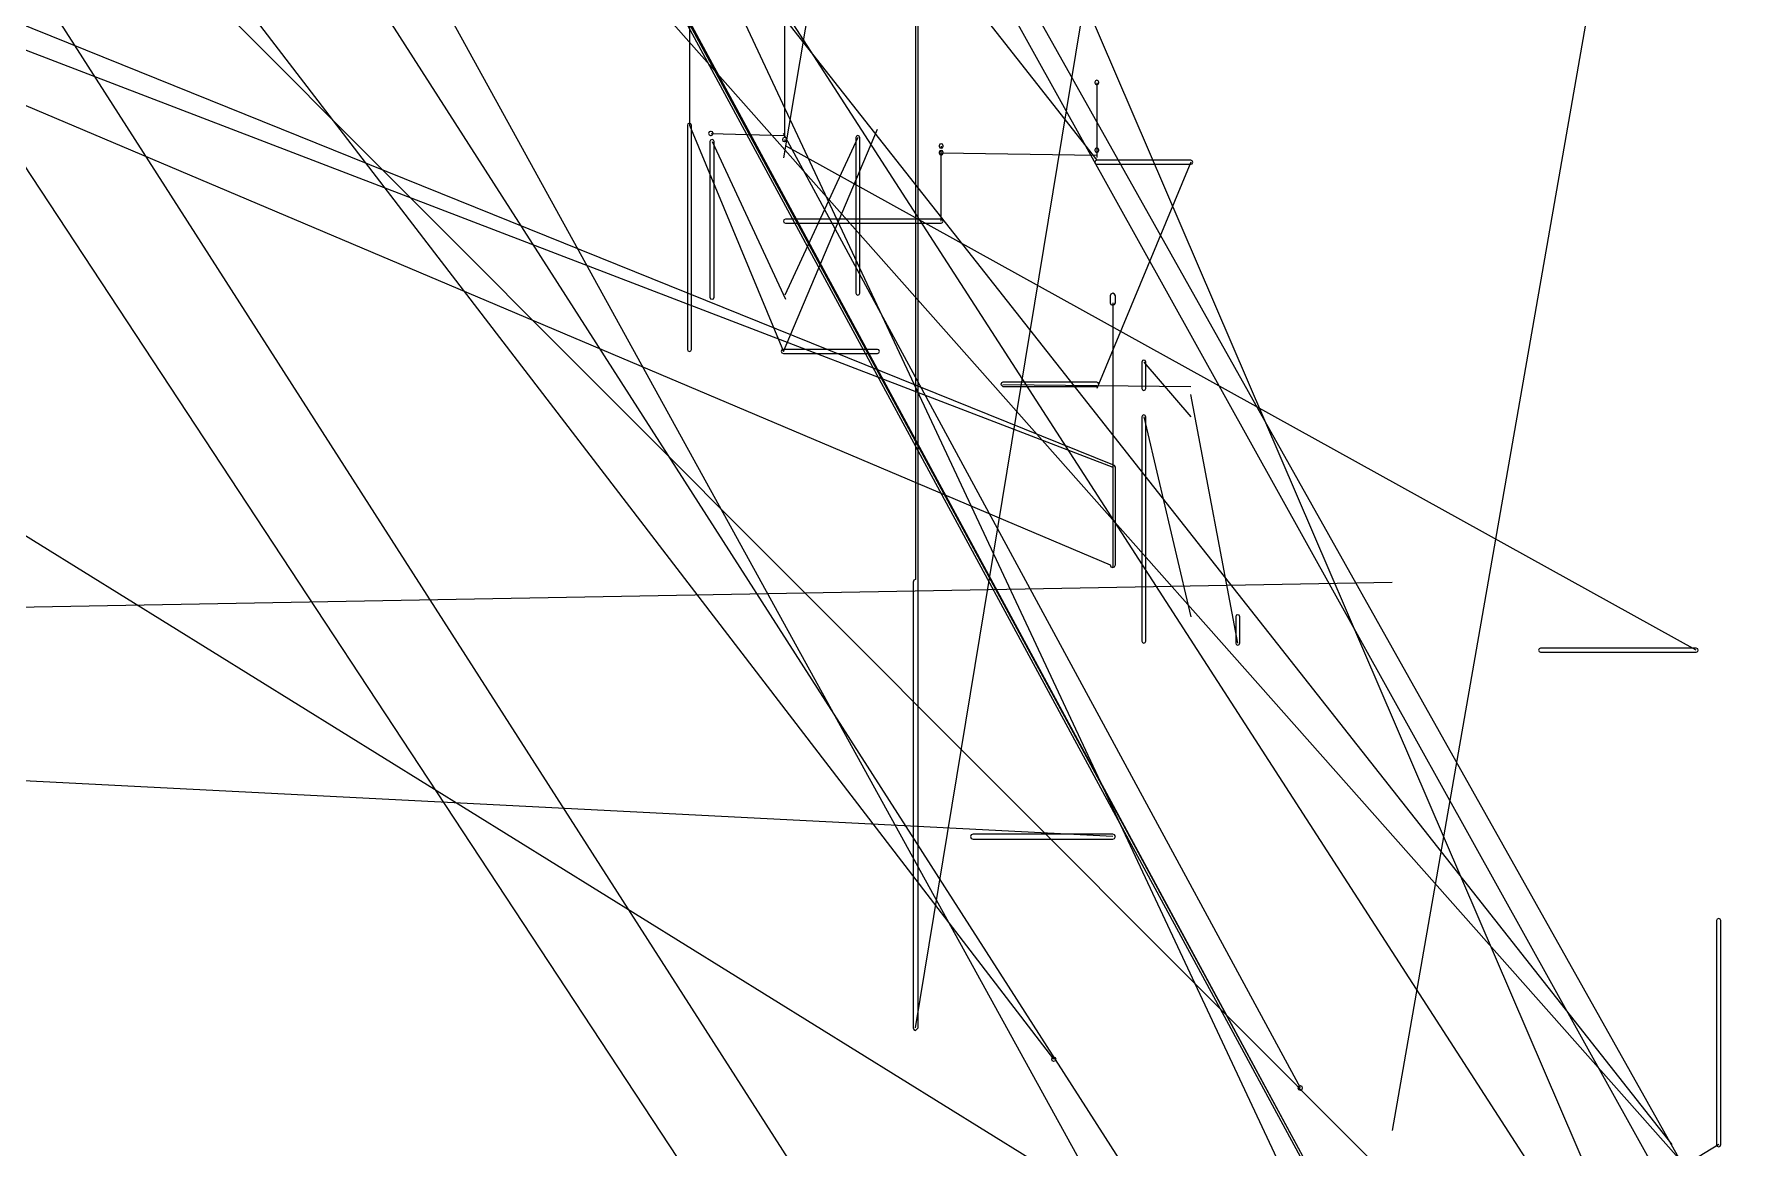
# Model space of a CAD drawing. Extents: x 0 to 334, y -361 to 120.
# Drawn here: x 135.86 to 185.83, y -72.75 to -40.27 of the extents above; entities that cross this region are included whole.
import ezdxf

# ---------------------------------------------------------------- set-up
doc = ezdxf.new("R2010")
doc.units = 0

msp = doc.modelspace()

# ---------------------------------------------------------------- linework, layer by layer
at = {"layer": 'Layer 1'}
for p, q in [((79.31, 84.9092), (292.42, -302.024)), ((301.09, -309.873), (89.04, 81.8172)), ((89.04, 81.6672), (301.09, -310.023)), ((89.24, 81.7422), (300.89, -309.948)), ((96.89, 81.7422), (317.14, -314.473)), ((96.89, 81.7422), (317.14, -310.473)), ((101.579, 77.4792), (246.92, -232.794)), ((75.452423, 70.589328), (319.8, -310.813)), ((81.92, 64.1792), (166.845, -43.9449)), ((100.65, 48.8522), (200.47, -105.785)), ((91.66, 44.0822), (183.61, -72.6649)), ((131.8, 41.4079), (190.42, -95.0149)), ((88.075, 35.0192), (220.02, -113.935)), ((90.61, 24.1992), (300.55, -294.763)), ((16.67, 18.8522), (189.09, -88.0649)), ((99.66, 17.7592), (275.72, -257.134)), ((161.56, 15.3272), (161.56, -56.1799)), ((161.56, -69.2549), (175.46, 15.2522)), ((161.635, -69.2549), (161.635, 15.2522)), ((189.36, 7.4022), (175.46, -72.2549)), ((23.605, 5.1022), (167.235, -55.7549)), ((167.31, -52.8299), (23.68, 5.1772)), ((23.68, 2.2522), (167.31, -52.9049)), ((165.595, -70.1719), (138.155, -34.4149)), ((159.075, -35.7349), (157.705, -43.8749)), ((211.54, -109.8799), (138.275, -36.4649)), ((154.965, -36.3249), (154.965, -42.9249)), ((157.735, -38.6849), (157.735, -43.2849)), ((166.802574, -41.627474), (166.785, -41.6699)), ((166.785, -41.6699), (166.785, -41.6849)), ((166.785, -41.6849), (166.802574, -41.727326)), ((166.845, -41.6099), (166.802574, -41.627474)), ((166.802574, -41.727326), (166.845, -41.7449)), ((166.887426, -41.627474), (166.845, -41.6099)), ((166.845, -41.6099), (166.845, -41.6099)), ((166.845, -41.6849), (166.845, -43.8699)), ((166.845, -41.7449), (166.887426, -41.727326)), ((166.905, -41.6699), (166.887426, -41.627474)), ((166.887426, -41.727326), (166.905, -41.6849)), ((166.905, -41.6849), (166.905, -41.6699)), ((154.922574, -42.882474), (154.905, -42.9249)), ((154.905, -42.9249), (154.905, -49.4649)), ((154.965, -42.8649), (154.922574, -42.882474)), ((155.007426, -42.882474), (154.965, -42.8649)), ((154.965, -42.8649), (154.965, -42.8649)), ((154.965, -42.9249), (157.705, -49.5249)), ((155.025, -42.9249), (155.007426, -42.882474)), ((155.025, -49.4649), (155.025, -42.9249)), ((155.537574, -43.122474), (155.52, -43.1649)), ((155.52, -43.1649), (155.537574, -43.207326)), ((155.58, -43.1049), (155.537574, -43.122474)), ((155.537574, -43.207326), (155.58, -43.2249)), ((155.582574, -43.362474), (155.565, -43.4049)), ((155.565, -43.4049), (155.565, -47.9449)), ((155.595, -43.1049), (155.58, -43.1049)), ((155.58, -43.2249), (155.595, -43.2249)), ((155.625, -43.3449), (155.582574, -43.362474)), ((155.637426, -43.122474), (155.595, -43.1049)), ((155.595, -43.1649), (157.72, -43.2249)), ((155.595, -43.2249), (155.637426, -43.207326)), ((155.667426, -43.362474), (155.625, -43.3449)), ((155.625, -43.3449), (155.625, -43.3449)), ((155.625, -43.4049), (157.765, -48.0049)), ((155.655, -43.1649), (155.637426, -43.122474)), ((155.637426, -43.207326), (155.655, -43.1649)), ((155.685, -43.4049), (155.667426, -43.362474)), ((155.685, -47.9449), (155.685, -43.4049)), ((157.692574, -43.302474), (157.675, -43.3449)), ((157.675, -43.3449), (157.692574, -43.387326)), ((157.735, -43.2849), (157.692574, -43.302474)), ((157.692574, -43.387326), (157.735, -43.4049)), ((157.705, -49.5249), (160.445, -43.0449)), ((172.7863, -71.0119), (157.705, -43.1649)), ((157.75, -43.2849), (157.735, -43.2849)), ((157.735, -43.4049), (157.75, -43.4049)), ((159.875, -43.2849), (157.75, -47.8849)), ((157.792426, -43.302474), (157.75, -43.2849)), ((157.75, -43.3449), (157.75, -43.4049)), ((157.75, -43.4049), (157.792426, -43.387326)), ((157.81, -43.3449), (157.792426, -43.302474)), ((157.792426, -43.387326), (157.81, -43.3449)), ((159.832574, -43.242474), (159.815, -43.2849)), ((159.815, -43.2849), (159.815, -47.8249)), ((159.875, -43.2249), (159.832574, -43.242474)), ((159.917426, -43.242474), (159.875, -43.2249)), ((159.875, -43.2249), (159.875, -43.2249)), ((159.935, -43.2849), (159.917426, -43.242474)), ((159.935, -47.8249), (159.935, -43.2849)), ((162.305, -43.4649), (162.262574, -43.482474)), ((162.347426, -43.482474), (162.305, -43.4649)), ((162.305, -43.4649), (162.305, -43.4649)), ((184.325, -58.2391), (157.765, -43.5249)), ((162.262574, -43.482474), (162.245, -43.5249)), ((162.245, -43.5249), (162.245, -43.5399)), ((162.245, -43.5399), (162.262574, -43.582326)), ((162.262574, -43.677474), (162.245, -43.7199)), ((162.245, -43.7199), (162.245, -43.7349)), ((162.245, -43.7349), (162.262574, -43.777326)), ((162.262574, -43.582326), (162.305, -43.5999)), ((162.305, -43.6599), (162.262574, -43.677474)), ((162.262574, -43.777326), (162.305, -43.7949)), ((162.305, -43.5399), (162.305, -43.5849)), ((162.305, -43.5999), (162.347426, -43.582326)), ((162.305, -45.7249), (162.305, -43.6599)), ((162.347426, -43.677474), (162.305, -43.6599)), ((162.305, -43.6599), (162.305, -43.6599)), ((162.305, -43.7349), (166.845, -43.7949)), ((162.305, -43.7949), (162.347426, -43.777326)), ((162.365, -43.5249), (162.347426, -43.482474)), ((162.347426, -43.582326), (162.365, -43.5399)), ((162.365, -43.7199), (162.347426, -43.677474)), ((162.347426, -43.777326), (162.365, -43.7349)), ((162.365, -43.5399), (162.365, -43.5249)), ((162.365, -43.7349), (162.365, -43.7199)), ((166.802574, -43.602474), (166.785, -43.6449)), ((166.785, -43.6449), (166.785, -43.6599)), ((166.785, -43.6599), (166.802574, -43.702326)), ((166.802574, -43.962474), (166.785, -44.0049)), ((166.845, -43.5849), (166.802574, -43.602474)), ((166.802574, -43.702326), (166.845, -43.7199)), ((166.845, -43.9449), (166.802574, -43.962474)), ((166.887426, -43.602474), (166.845, -43.5849)), ((166.845, -43.5849), (166.845, -43.5849)), ((166.845, -43.6599), (166.845, -43.7199)), ((166.845, -43.7199), (166.887426, -43.702326)), ((169.585, -43.9449), (166.845, -43.9449)), ((166.905, -43.6449), (166.887426, -43.602474)), ((166.887426, -43.702326), (166.905, -43.6599)), ((166.905, -43.6599), (166.905, -43.6449)), ((169.627426, -43.962474), (169.585, -43.9449)), ((169.645, -44.0049), (169.627426, -43.962474)), ((166.785, -44.0049), (166.802574, -44.047326)), ((166.802574, -44.047326), (166.845, -44.0649)), ((169.585, -44.0049), (166.845, -50.6049)), ((166.845, -44.0649), (169.585, -44.0649)), ((169.585, -44.0649), (169.627426, -44.047326)), ((169.627426, -44.047326), (169.645, -44.0049)), ((157.722574, -45.682474), (157.705, -45.7249)), ((157.705, -45.7249), (157.722574, -45.767326)), ((157.765, -45.6649), (157.722574, -45.682474)), ((157.722574, -45.767326), (157.765, -45.7849)), ((162.305, -45.6649), (157.765, -45.6649)), ((157.765, -45.7849), (162.305, -45.7849)), ((162.347426, -45.682474), (162.305, -45.6649)), ((162.305, -45.7849), (162.347426, -45.767326)), ((162.365, -45.7249), (162.347426, -45.682474)), ((162.347426, -45.767326), (162.365, -45.7249)), ((155.565, -47.9449), (155.582574, -47.987326)), ((155.667426, -47.987326), (155.685, -47.9449)), ((159.815, -47.8249), (159.832574, -47.867326)), ((159.832574, -47.867326), (159.875, -47.8849)), ((159.875, -47.8849), (159.917426, -47.867326)), ((159.917426, -47.867326), (159.935, -47.8249)), ((167.256967, -47.851867), (167.235, -47.9049)), ((167.235, -47.9049), (167.235, -48.1049)), ((167.31, -47.8299), (167.256967, -47.851867)), ((167.363033, -47.851867), (167.31, -47.8299)), ((167.31, -47.8299), (167.31, -47.8299)), ((167.385, -47.9049), (167.363033, -47.851867)), ((167.385, -48.1049), (167.385, -47.9049)), ((155.582574, -47.987326), (155.625, -48.0049)), ((155.625, -48.0049), (155.667426, -47.987326)), ((167.235, -48.1049), (167.256967, -48.157933)), ((167.256967, -48.157933), (167.31, -48.1799)), ((167.31, -48.1049), (167.31, -55.8299)), ((167.31, -48.1799), (167.363033, -48.157933)), ((167.363033, -48.157933), (167.385, -48.1049)), ((154.905, -49.4649), (154.922574, -49.507326)), ((155.007426, -49.507326), (155.025, -49.4649)), ((157.705, -49.4649), (157.662574, -49.482474)), ((160.445, -49.4649), (157.705, -49.4649)), ((160.487426, -49.482474), (160.445, -49.4649)), ((154.922574, -49.507326), (154.965, -49.5249)), ((154.965, -49.5249), (155.007426, -49.507326)), ((157.662574, -49.482474), (157.645, -49.5249)), ((157.645, -49.5249), (157.662574, -49.567326)), ((157.662574, -49.567326), (157.705, -49.5849)), ((157.705, -49.5849), (160.445, -49.5849)), ((160.445, -49.5849), (160.487426, -49.567326)), ((160.505, -49.5249), (160.487426, -49.482474)), ((160.487426, -49.567326), (160.505, -49.5249)), ((168.172574, -49.792474), (168.155, -49.8349)), ((168.155, -49.8349), (168.155, -50.6049)), ((168.215, -49.7749), (168.172574, -49.792474)), ((168.257426, -49.792474), (168.215, -49.7749)), ((168.215, -49.7749), (168.215, -49.7749)), ((168.215, -49.8349), (169.585, -51.4349)), ((168.275, -49.8349), (168.257426, -49.792474)), ((168.275, -50.6049), (168.275, -49.8349)), ((164.062574, -50.442474), (164.045, -50.4849)), ((164.105, -50.4249), (164.062574, -50.442474)), ((166.845, -50.4249), (164.105, -50.4249)), ((166.887426, -50.442474), (166.845, -50.4249)), ((166.905, -50.4849), (166.887426, -50.442474)), ((164.045, -50.4849), (164.105, -50.5449)), ((164.105, -50.4849), (169.585, -50.5449)), ((164.105, -50.5449), (166.845, -50.5449)), ((166.845, -50.5449), (166.887426, -50.527326)), ((166.887426, -50.527326), (166.905, -50.4849)), ((168.155, -50.6049), (168.172574, -50.647326)), ((168.172574, -50.647326), (168.215, -50.6649)), ((168.215, -50.6649), (168.257426, -50.647326)), ((168.257426, -50.647326), (168.275, -50.6049)), ((170.955, -58.0349), (169.585, -50.7849)), ((168.172574, -51.392474), (168.155, -51.4349)), ((168.155, -51.4349), (168.155, -57.9749)), ((168.215, -51.3749), (168.172574, -51.392474)), ((168.257426, -51.392474), (168.215, -51.3749)), ((168.215, -51.3749), (168.215, -51.3749)), ((168.215, -51.4349), (169.585, -57.2649)), ((168.275, -51.4349), (168.257426, -51.392474)), ((168.275, -57.9749), (168.275, -51.4349)), ((167.363033, -52.851867), (167.31, -52.8299)), ((167.385, -52.9049), (167.363033, -52.851867)), ((167.385, -55.7549), (167.385, -52.9049)), ((167.235, -55.7549), (167.256967, -55.807933)), ((167.256967, -55.807933), (167.31, -55.8299)), ((167.31, -55.8299), (167.363033, -55.807933)), ((167.363033, -55.807933), (167.385, -55.7549)), ((167.31, -63.6799), (19.605, -56.1049)), ((23.68, -59.0299), (175.46, -56.2549)), ((161.506967, -56.201867), (161.485, -56.2549)), ((161.485, -56.2549), (161.485, -69.2549)), ((161.56, -56.1799), (161.506967, -56.201867)), ((170.912574, -57.222474), (170.895, -57.2649)), ((170.895, -57.2649), (170.895, -58.0349)), ((170.955, -57.2049), (170.912574, -57.222474)), ((170.997426, -57.222474), (170.955, -57.2049)), ((170.955, -57.2049), (170.955, -57.2049)), ((171.015, -57.2649), (170.997426, -57.222474)), ((171.015, -58.0349), (171.015, -57.2649)), ((168.155, -57.9749), (168.172574, -58.017326)), ((168.172574, -58.017326), (168.215, -58.0349)), ((168.215, -58.0349), (168.257426, -58.017326)), ((168.257426, -58.017326), (168.275, -57.9749)), ((170.895, -58.0349), (170.912574, -58.077326)), ((170.912574, -58.077326), (170.955, -58.0949)), ((170.955, -58.0949), (170.997426, -58.077326)), ((170.997426, -58.077326), (171.015, -58.0349)), ((179.742574, -58.196674), (179.725, -58.2391)), ((179.725, -58.2391), (179.742574, -58.281526)), ((179.785, -58.1791), (179.742574, -58.196674)), ((179.742574, -58.281526), (179.785, -58.2991)), ((184.325, -58.1791), (179.785, -58.1791)), ((179.785, -58.2991), (184.325, -58.2991)), ((184.367426, -58.196674), (184.325, -58.1791)), ((184.325, -58.2991), (184.367426, -58.281526)), ((184.385, -58.2391), (184.367426, -58.196674)), ((184.367426, -58.281526), (184.385, -58.2391)), ((163.181967, -63.626867), (163.16, -63.6799)), ((163.16, -63.6799), (163.181967, -63.732933)), ((163.235, -63.6049), (163.181967, -63.626867)), ((163.181967, -63.732933), (163.235, -63.7549)), ((167.31, -63.6049), (163.235, -63.6049)), ((163.235, -63.7549), (167.31, -63.7549)), ((167.363033, -63.626867), (167.31, -63.6049)), ((167.31, -63.7549), (167.363033, -63.732933)), ((167.385, -63.6799), (167.363033, -63.626867)), ((167.363033, -63.732933), (167.385, -63.6799)), ((184.937574, -66.082474), (184.92, -66.1249)), ((184.92, -66.1249), (184.92, -72.6649)), ((184.98, -66.0649), (184.937574, -66.082474)), ((185.022426, -66.082474), (184.98, -66.0649)), ((184.98, -66.0649), (184.98, -66.0649)), ((185.04, -66.1249), (185.022426, -66.082474)), ((185.04, -72.6649), (185.04, -66.1249)), ((161.485, -69.2549), (161.506967, -69.307933)), ((161.506967, -69.307933), (161.56, -69.3299)), ((161.56, -69.3299), (161.635, -69.2549)), ((165.537574, -70.129474), (165.52, -70.1719)), ((165.52, -70.1719), (165.537574, -70.214326)), ((165.58, -70.1119), (165.537574, -70.129474)), ((165.537574, -70.214326), (165.58, -70.2319)), ((165.595, -70.1119), (165.58, -70.1119)), ((165.58, -70.2319), (165.595, -70.2319)), ((165.637426, -70.129474), (165.595, -70.1119)), ((165.595, -70.2319), (165.637426, -70.214326)), ((165.655, -70.1719), (165.637426, -70.129474)), ((165.637426, -70.214326), (165.655, -70.1719)), ((172.7713, -70.9519), (172.728874, -70.969474)), ((172.786, -70.9519), (172.7713, -70.9519)), ((172.828426, -70.969474), (172.786, -70.9519)), ((172.728874, -70.969474), (172.7113, -71.0119)), ((172.7113, -71.0119), (172.728874, -71.054326)), ((172.728874, -71.054326), (172.7713, -71.0719)), ((172.7713, -71.0719), (172.786, -71.0719)), ((172.786, -71.0719), (172.828426, -71.054326)), ((172.846, -71.0119), (172.828426, -70.969474)), ((172.828426, -71.054326), (172.846, -71.0119)), ((184.98, -72.6649), (183.61, -73.4949)), ((184.92, -72.6649), (184.937574, -72.707326)), ((184.937574, -72.707326), (184.98, -72.7249)), ((184.98, -72.7249), (185.022426, -72.707326)), ((185.022426, -72.707326), (185.04, -72.6649))]:
    msp.add_line(p, q, dxfattribs=at)

doc.saveas('drawing.dxf')
